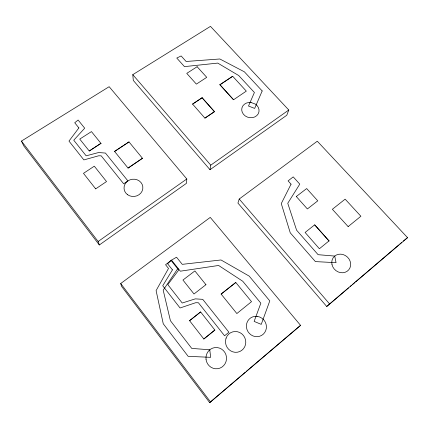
<?xml version="1.0" encoding="UTF-8"?>
<svg xmlns="http://www.w3.org/2000/svg" width="429" height="429" viewBox="0 0 429 429"><rect width="100%" height="100%" fill="white"/><g stroke="black" fill="none" stroke-linecap="round" stroke-linejoin="round"><path stroke-width="0.64" d="M192.562 104.118L202.118 97.748L214.479 111.669L204.923 118.125L192.567 104.075L202.118 97.748M186.808 178.984L186.433 183.349L99.33 244.97L23.89 146.075L21.45 141.082L109.154 86.69L186.808 178.984L98.128 241.495L99.33 244.97M197.109 66.736L186.754 73.375L196.375 84.116L206.735 77.333L197.115 66.704M204.923 118.125L214.489 111.626M219.916 84.76L232.684 76.276L246.31 91.125L233.548 99.759L219.916 84.76L232.684 76.276M210.001 169.707L210.773 165.154L288.792 110.012L210.473 26.367L132.786 74.662L133.301 80.432L210.001 169.707L286.797 115.235L288.792 110.012M233.548 99.759L219.927 84.711M189.564 320.688L200.611 311.942L214.87 330.057L203.818 339.001L189.564 320.688L200.611 311.942M239.21 199.024L237.929 203.078L326.726 306.488L407.55 237.65L317.294 141.211L239.21 199.024L329.729 304.113M203.818 339.001L214.87 330.057M178.014 268.281L163.192 290.16L170.426 320.72L191.742 348.407L209.781 349.78L210.65 357.33L188.154 356.333L163.256 323.782L156.097 290.599L168.506 268.436L165.573 264.725L171.52 260.119L176.544 257.202L182.261 264.344L220.999 259.969L249.206 276.12L269.787 300.885L261.25 324.367L254.124 321.412L260.848 303.18L242.75 281.242L218.608 265.465L180.336 271.192L171.52 260.119M314.688 224.844L329.011 240.921L314.688 224.844L305.105 232.448L319.391 248.745L329.011 240.921M348.123 226.625L360.891 216.243L345.141 199.147L332.368 209.282L348.144 226.603M326.726 306.488L348.546 287.854M350.069 286.556L351.592 285.253M352.606 284.389L354.638 282.652M355.652 281.789L398.788 244.954M399.801 244.09L401.834 242.353M209.684 402.633L300.568 325.359L210.258 217.39L120.715 283.521L121.525 286.304L209.684 402.633L245.238 372.361M246.257 371.498L300.568 325.359M403.357 241.055L407.55 237.65M221.123 294.069L235.789 282.475L251.523 301.657L236.856 313.551L221.123 294.069L235.784 282.486M95.667 188.878L106.521 181.564L94.305 166.173L83.483 173.354L95.662 188.851M128.062 168.082L142.503 158.263L128.062 168.082L114.564 151.426L128.995 141.908L142.508 158.333M89.248 151.003L100.96 143.34L89.248 151.003L79.751 139.087L91.457 131.596L100.965 143.388M202.113 97.796L214.479 111.669M132.786 74.662L210.773 165.154M21.45 141.082L98.128 241.495M120.715 283.521L210.58 401.994M114.564 151.426L128.995 141.908M262.178 90.943L254.676 108.414L248.504 106.043L254.402 92.482L238.733 75.547L217.744 63.095L184.465 66.624L176.775 58.054L181.135 55.947L186.122 61.476L219.83 58.982L244.364 71.809L262.178 90.943M291.05 184.18L281.274 203.587L290.256 232.824L315.39 261.593L336.052 262.693L334.722 256.07L318.109 254.692L296.6 230.201L287.757 203.271L299.774 184.132L293.216 176.877L288.09 180.882L291.05 184.18M296.289 196.514L307.384 208.95L317.782 200.831L306.676 188.556L296.273 196.541M172.442 269.852L162.73 285.768L180.062 307.979L195.678 302.718L198.402 302.751L224.571 335.789L228.914 332.234L202.74 299.345L195.318 298.857L182.223 303.024L167.803 284.615L178.705 270.066L171.069 260.467L167.621 263.771L172.442 269.852M78.877 127.917L68.978 141.093L83.875 159.92L98.691 155.775L101.217 155.845L123.681 183.81L127.917 180.92L105.443 153.067L98.568 152.542L86.159 155.818L73.756 140.203L84.706 128.196L78.116 120.029L74.726 122.748L78.877 127.917M205.947 284.69L194.005 293.983L182.952 280.046L194.884 270.93L205.941 284.695M257.191 316.371L254.595 316.398A10.328 9.878 56.8 0 0 247.029 329.681A10.328 9.878 56.8 0 0 261.513 335.467A10.328 9.878 56.8 0 0 263.991 320.152L262.049 318.313L259.733 317.02L257.191 316.371M251.104 102.515L248.852 102.483A8.746 7.593 13.7 0 0 242.251 112.28A8.746 7.593 13.7 0 0 254.788 116.935A8.746 7.593 13.7 0 0 256.992 105.502L255.314 104.075L251.104 102.515M332.008 264.672L331.756 262.232A9.867 8.896 40.7 0 1 345.474 255.604A9.867 8.896 40.7 0 1 347.082 271.326A9.867 8.896 40.7 0 1 332.008 264.672M206.054 359.641L206 356.864A10.655 10.285 80.1 0 1 221.578 349.12A10.655 10.285 80.1 0 1 221.954 367.074A10.655 10.285 80.1 0 1 206.054 359.641M127.579 194.712A9.438 8.65 -6.2 0 0 142.771 188.958A9.438 8.65 -6.2 0 0 129.992 179.842A9.438 8.65 -6.2 0 0 127.579 194.712M226.094 338.095A10.468 10.098 67.2 0 0 237.376 352.225A10.468 10.098 67.2 0 0 243.42 335.451A10.468 10.098 67.2 0 0 226.094 338.095"/></g></svg>
